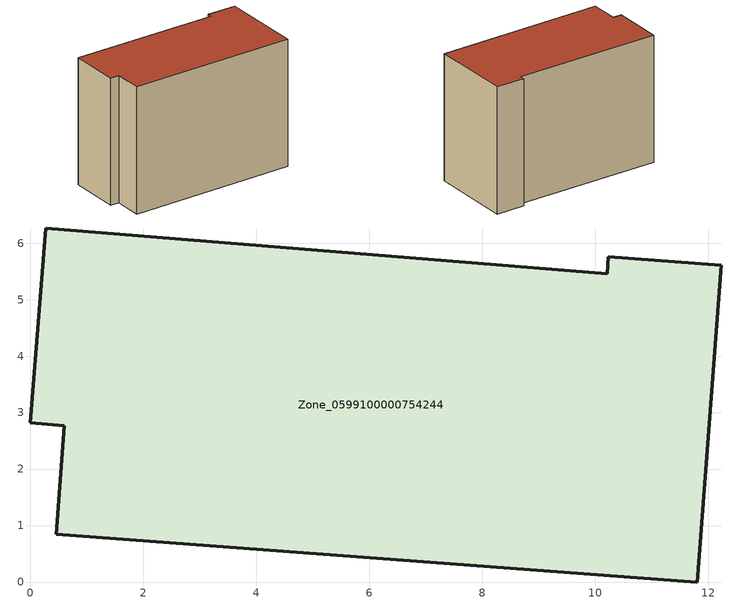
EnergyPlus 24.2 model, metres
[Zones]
Zone_0599100000754244
 floor ground (C_G): 0.6,2.77 0,2.82 0.27,6.27 10.21,5.46 10.24,5.76 12.23,5.61 11.81,0 0.46,0.84 z0
 wall outside (C_F): 10.21,5.46 0.27,6.27 0,2.82 0.6,2.77 0.46,0.84 11.81,0 12.23,5.61 10.24,5.76 10.21,5.46 z0:8.74
 roof outside (C_R): 0.46,0.84 11.81,0 12.23,5.61 10.24,5.76 10.21,5.46 0.27,6.27 0,2.82 0.6,2.77 z8.74
[BUILDING]
Pand.0599100000754244: North Axis=0; Terrain=City; Loads Convergence Tolerance Value=0.04; Temperature Convergence Tolerance Value=0.4; Solar Distribution=FullExterior; Maximum Number of Warmup Days=25; Minimum Number of Warmup Days=1
[Site:Location]
Rotterdam.The.Hague.AP_ZH_NLD Design_Conditions: Latitude=51.96; Longitude=4.45; Time Zone=1; Elevation=-4.5
[SITE:GROUNDTEMPERATURE:BUILDINGSURFACE]
18, 18, 18, 18, 18, 18, 18, 18, 18, 18, 18, 18
[MATERIAL] Thermal Absorptance=0.9; Solar Absorptance=0.7; Visible Absorptance=0.7
Name | Roughness | Thickness | Conductivity | Density | Specific Heat
G.TI.2006-2014 | MediumSmooth | 0.15 | 0.06 | 540 | 1210
F.TI.2006-2014 | Rough | 0.3 | 0.12 | 1920 | 840
R.TI.2006-2014 | MediumRough | 0.2 | 0.08 | 1500 | 1000
[CONSTRUCTION]
C_G: G.TI.2006-2014
C_F: F.TI.2006-2014
C_R: R.TI.2006-2014
[ZONE]
Zone_0599100000754244: Type=1; Multiplier=1; Ceiling Height=Autocalculate; Volume=Autocalculate; Floor Area=autocalculate; Part of Total Floor Area=Yes
[ZONEINFILTRATION:DESIGNFLOWRATE]
Infil_Zone_0599100000754244: Zone or ZoneList or Space or SpaceList=Zone_0599100000754244; Schedule=AlwaysOn; Design Flow Rate Calculation Method=Flow/Area; Flow Rate per Floor Area=0.0015; Constant Term Coefficient=1; Temperature Term Coefficient=0; Velocity Term Coefficient=0; Velocity Squared Term Coefficient=0
[HVACTEMPLATE:ZONE:IDEALLOADSAIRSYSTEM]
Zone_0599100000754244: Maximum Heating Supply Air Temperature=50; Minimum Cooling Supply Air Temperature=13; Maximum Heating Supply Air Humidity Ratio=0.0156; Minimum Cooling Supply Air Humidity Ratio=0.0077; Heating Limit=NoLimit; Cooling Limit=NoLimit; Dehumidification Control Type=ConstantSensibleHeatRatio; Cooling Sensible Heat Ratio=0.7; Dehumidification Setpoint=60; Humidification Control Type=None; Humidification Setpoint=30; Outdoor Air Method=None; Outdoor Air Flow Rate per Person=0.00944; Outdoor Air Flow Rate per Zone Floor Area=0; Outdoor Air Flow Rate per Zone=0; Demand Controlled Ventilation Type=None; Outdoor Air Economizer Type=NoEconomizer; Heat Recovery Type=None; Sensible Heat Recovery Effectiveness=0.7; Latent Heat Recovery Effectiveness=0.65
[ZONECONTROL:THERMOSTAT]
ThermostatControl_Zone_0599100000754244: Zone or ZoneList=Zone_0599100000754244; Control Type Schedule=DualSetpointControlType; Control 1=Thermostat_Zone_0599100000754244; Temperature Difference Between Cutout And Setpoint=0
[THERMOSTATSETPOINT:DUALSETPOINT]
Thermostat_Zone_0599100000754244: Heating Setpoint Temperature Schedule=HeatingSetpoint_Zone_0599100000754244; Cooling Setpoint Temperature Schedule=CoolingSetpoint_Zone_0599100000754244
[SCHEDULE:COMPACT]
HeatingSetpoint_Zone_0599100000754244: Through: 12/31, For: AllDays, Until: 24:00, 21
CoolingSetpoint_Zone_0599100000754244: Through: 12/31, For: AllDays, Until: 24:00, 24
DualSetpointControlType: Through: 12/31, For: AllDays, Until: 24:00, 4
AlwaysOn: Through: 12/31, For: AllDays, Until: 24:00, 1
